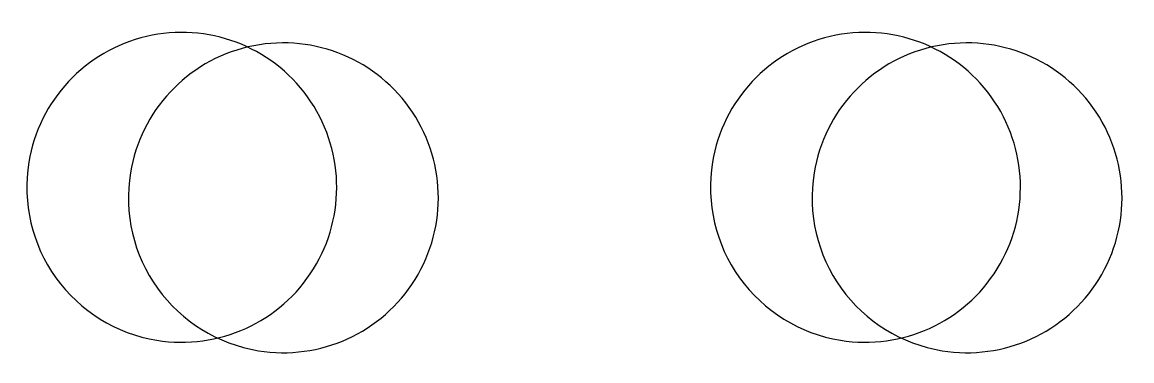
# Model space of a CAD drawing. Extents: x -4225 to 1232, y -4254 to 5532.
# Drawn here: x -71.2 to 314.5, y 5414.6 to 5532.3 of the extents above; entities that cross this region are included whole.
import ezdxf

# ---------------------------------------------------------------- set-up
doc = ezdxf.new("R2010")
doc.units = 0
doc.layers.add('Layer_1', color=7, linetype='CONTINUOUS')

msp = doc.modelspace()

# ---------------------------------------------------------------- linework, layer by layer
at = {"layer": 'Layer_1', "color": 7}
for points in [[(-24.39839, 5421.714908)], [(-24.39839, 5421.714908)], [(10.91051, 5418.074908)], [(10.91061, 5418.074908)], [(213.19861, 5421.714908)], [(248.50761, 5418.074908)]]:
    msp.add_lwpolyline(points, close=True, dxfattribs=at)
for points in [[(28.028847, 5506.302345), (15.3143, 5523.99039), (-6.803311, 5532.277697), (-28.01058, 5527.299909)], [(28.028847, 5506.302345), (15.3143, 5523.99039), (-6.803311, 5532.277697), (-28.01058, 5527.299909)], [(265.625847, 5506.302345), (252.9113, 5523.99039), (230.793689, 5532.277697), (209.58642, 5527.299909)], [(-28.01058, 5527.299909), (-49.217848, 5522.322121), (-65.338365, 5505.059528), (-68.855159, 5483.561649)], [(-28.01058, 5527.299909), (-49.217848, 5522.322121), (-65.338365, 5505.059528), (-68.855159, 5483.561649)], [(63.337747, 5502.662345), (50.6232, 5520.35039), (28.505589, 5528.637697), (7.29832, 5523.659909)], [(63.337847, 5502.662345), (50.6233, 5520.35039), (28.505689, 5528.637697), (7.29842, 5523.659909)], [(209.58642, 5527.299909), (188.379152, 5522.322121), (172.258635, 5505.059528), (168.741841, 5483.561649)], [(300.934847, 5502.662345), (288.2203, 5520.35039), (266.102689, 5528.637697), (244.89542, 5523.659909)], [(7.29832, 5523.659909), (-13.908948, 5518.682121), (-30.029465, 5501.419528), (-33.546259, 5479.921649)], [(7.29842, 5523.659909), (-13.908848, 5518.682121), (-30.029365, 5501.419528), (-33.546159, 5479.921649)], [(244.89542, 5523.659909), (223.688152, 5518.682121), (207.567635, 5501.419528), (204.050841, 5479.921649)], [(30.074988, 5446.493247), (41.550963, 5465.008878), (40.743393, 5488.614301), (28.028847, 5506.302345)], [(30.074988, 5446.493247), (41.550963, 5465.008878), (40.743393, 5488.614301), (28.028847, 5506.302345)], [(267.671988, 5446.493247), (279.147963, 5465.008878), (278.340393, 5488.614301), (265.625847, 5506.302345)], [(65.383888, 5442.853247), (76.859863, 5461.368878), (76.052293, 5484.974301), (63.337747, 5502.662345)], [(65.383988, 5442.853247), (76.859963, 5461.368878), (76.052393, 5484.974301), (63.337847, 5502.662345)], [(302.980988, 5442.853247), (314.456963, 5461.368878), (313.649393, 5484.974301), (300.934847, 5502.662345)], [(-68.855159, 5483.561649), (-71.161212, 5469.464928), (-67.772915, 5455.029494), (-59.435654, 5443.430981)], [(-68.855159, 5483.561649), (-71.161212, 5469.464928), (-67.772915, 5455.029494), (-59.435654, 5443.430981)], [(168.741841, 5483.561649), (166.435788, 5469.464928), (169.824085, 5455.029494), (178.161346, 5443.430981)], [(-33.546259, 5479.921649), (-35.852312, 5465.824928), (-32.464015, 5451.389494), (-24.126754, 5439.790981)], [(-33.546159, 5479.921649), (-35.852212, 5465.824928), (-32.463915, 5451.389494), (-24.126654, 5439.790981)], [(204.050841, 5479.921649), (201.744788, 5465.824928), (205.133085, 5451.389494), (213.470346, 5439.790981)], [(-24.39839, 5421.714908), (-2.900512, 5418.198114), (18.599012, 5427.977616), (30.074988, 5446.493247)], [(-24.39839, 5421.714908), (-2.900512, 5418.198114), (18.599012, 5427.977616), (30.074988, 5446.493247)], [(213.19861, 5421.714908), (234.696488, 5418.198114), (256.196012, 5427.977616), (267.671988, 5446.493247)], [(-59.435654, 5443.430981), (-51.098392, 5431.832467), (-38.495112, 5424.020962), (-24.39839, 5421.714908)], [(-59.435654, 5443.430981), (-51.098392, 5431.832467), (-38.495112, 5424.020962), (-24.39839, 5421.714908)], [(10.91051, 5418.074908), (32.408388, 5414.558114), (53.907912, 5424.337616), (65.383888, 5442.853247)], [(10.91061, 5418.074908), (32.408488, 5414.558114), (53.908012, 5424.337616), (65.383988, 5442.853247)], [(178.161346, 5443.430981), (186.498608, 5431.832467), (199.101888, 5424.020962), (213.19861, 5421.714908)], [(248.50761, 5418.074908), (270.005488, 5414.558114), (291.505012, 5424.337616), (302.980988, 5442.853247)], [(-24.126754, 5439.790981), (-15.789492, 5428.192467), (-3.186212, 5420.380962), (10.91051, 5418.074908)], [(-24.126654, 5439.790981), (-15.789392, 5428.192467), (-3.186112, 5420.380962), (10.91061, 5418.074908)], [(213.470346, 5439.790981), (221.807608, 5428.192467), (234.410888, 5420.380962), (248.50761, 5418.074908)]]:
    msp.add_open_spline(points, degree=3, dxfattribs=at)

doc.saveas('drawing.dxf')
